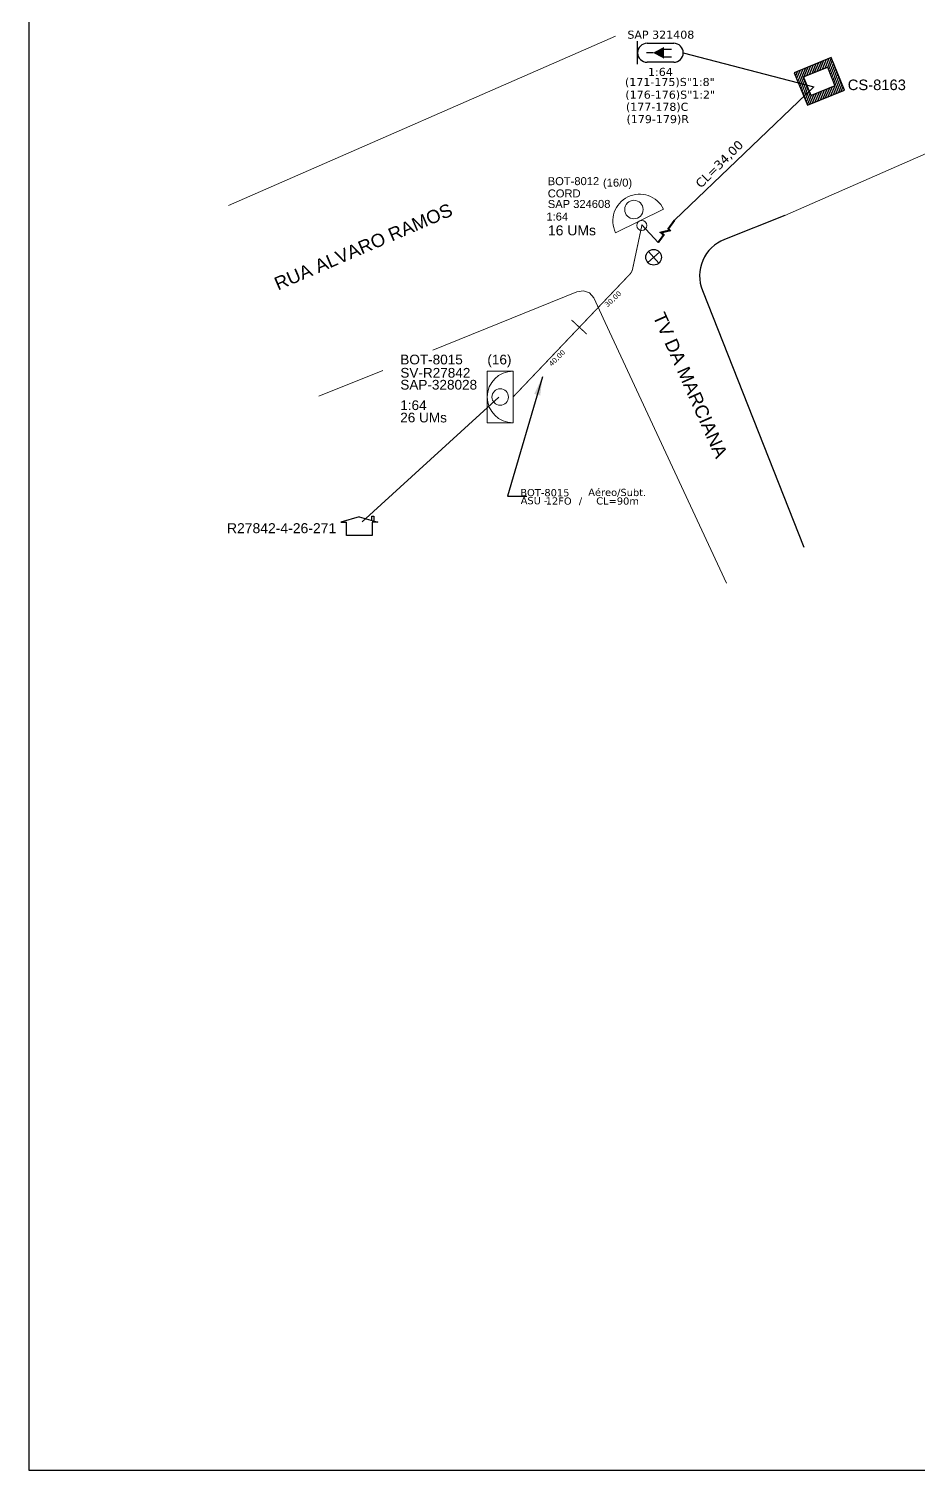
# Model space of a CAD drawing. Header units: metres. Extents: x -1477 to -636, y -54 to 540.
# Drawn here: x -1477 to -1238.5, y -54 to 332.3 of the extents above; entities that cross this region are included whole.
import ezdxf
from ezdxf.enums import TextEntityAlignment as Align

# ---------------------------------------------------------------- set-up
doc = ezdxf.new("R2010")
doc.units = ezdxf.units.M
for name, color, linetype in [('10.1-Caixas Subterrâneas', 5, 'Continuous'), ('20.4-CEOS', 1, 'Continuous'), ('CAP_A_INSTALAR', 1, 'Continuous'), ('CELULAS_GPON', 7, 'Continuous'), ('DROP DE CLIENTE', 140, 'Continuous'), ('label_cabos', 7, 'Continuous'), ('locais', 7, 'Continuous'), ('locais legendas', 7, 'Continuous'), ('Subida Lateral', 5, 'Continuous'), ('surveys', 7, 'Continuous'), ('surveys legendas', 7, 'Continuous')]:
    doc.layers.add(name, color=color, linetype=linetype)
for name, color, linetype, lineweight in [("20.0-LEGENDA DOS CDO'S", 1, 'Continuous', 0), ('20.1-CDO_INTERIOR', 1, 'Continuous', 0), ('20.2-CDO_POSTE', 1, 'Continuous', 5), ('Quadra', 251, 'Continuous', 0), ('Segmento Logradouro Texto', 251, 'Continuous', 0)]:
    doc.layers.add(name, color=color, linetype=linetype, lineweight=lineweight)
doc.styles.add('ARIAL', font='arial.ttf')
doc.styles.add('DIGICADE', font='arial.ttf')
doc.styles.add('siredit', font='verdana.ttf')
doc.styles.get("Standard").update_dxf_attribs({"font": 'arial.ttf'})
doc.linetypes.add('FENCELINE1', pattern='A,0.25,-0.1,[133,ltypeshp.shx,S=0.1,R=0,X=-0.1,Y=0],-0.1,1', length=1.45)
doc.dimstyles.get("Standard").update_dxf_attribs({"dimtxt": 0.18, "dimasz": 0.18, "dimexe": 0.18, "dimexo": 0.0625, "dimgap": 0.09, "dimtad": 0, "dimtih": 1, "dimtoh": 1, "dimdec": 4, "dimzin": 0, "dimdsep": 46, "dimtxsty": 'Standard', "dimcen": 0.09, "dimadec": 0, "dimazin": 0, "dimtfac": 1, "dimtdec": 4, "dimtofl": 0, "dimtmove": 0, "dimatfit": 3, "dimfxl": 0, "dimtolj": 1, "dimtzin": 0, "dimarcsym": 0})

# ---------------------------------------------------------------- blocks, each defined once
blk = doc.blocks.new('SURVEY_SURVEY')
for p, q in [((0.0000003, 0.0000188), (-0.0000137, 0.0000147)), ((-0.0000137, 0.0000147), (-0.0000093, 0.0000147)), ((-0.0000093, 0.0000046), (-0.0000093, 0.0000147)), ((0.0000003, 0.0000188), (0.0000144, 0.0000147)), ((0.0000098, 0.0000194), (0.0000113, 0.0000194)), ((0.0000098, 0.0000161), (0.0000098, 0.0000194)), ((0.0000144, 0.0000147), (0.00001, 0.0000147)), ((0.00001, 0.0000147), (0.00001, 0.0000046)), ((0.0000113, 0.0000194), (0.0000113, 0.0000157)), ((0.00001, 0.0000046), (-0.0000093, 0.0000046))]:
    blk.add_line(p, q)
blk = doc.blocks.new('POLE_POLE')
at = {"color": 1}
for points in [[(0.0000043, 0.000008), (-0.0000047, 0.0000003)], [(-0.0000042, 0.0000086), (0.0000038, -0.0000002)]]:
    blk.add_lwpolyline(points, dxfattribs=at)
blk.add_circle((-0.0000002, 0.0000042), 0.00000594, dxfattribs=at)
blk = doc.blocks.new('*U4')
at = {"color": 0}
blk.add_line((2.14, -0.58), (-2.1, -0.68), dxfattribs=at)
for centre, radius in [((0, 0.38), 0.733), ((0.03, -1.03), 0.393)]:
    blk.add_circle(centre, radius, dxfattribs=at)
blk.add_arc((0.02, -0.63), 2.12, 1.3782, 181.3782, dxfattribs=at)
blk = doc.blocks.new('*U10')
at = {"layer": '20.4-CEOS', "color": 7, "style": 'siredit'}
for tag, p in [('FIBRAS_SPLITTER', (0, 0)), ('FIBRAS_TOP_C', (0, -4.13)), ('RESERVA_FINAIS', (0, -5.46))]:
    blk.add_attdef(tag, p, '', height=1.01, dxfattribs=at)
for tag, p, flags in [('ID_ATIVIDADE', (0, -6.77), 3), ('FATOR', (0, -8.09), 1), ('QTDE', (0, -9.4), 1), ('FID', (0, -10.71), 1)]:
    blk.add_attdef(tag, p, '', height=1.01, dxfattribs=dict(at, flags=flags))
blk = doc.blocks.new('*U12')
at = {"layer": '20.4-CEOS', "color": 7, "style": 'siredit'}
blk.add_attdef('FIBRAS_SPLITTER', (0, 0), '', height=1.01, dxfattribs=at)
for tag, p, flags in [('ID_ATIVIDADE', (0, -1.48), 3), ('FATOR', (0, -2.79), 1), ('QTDE', (0, -4.11), 1), ('FID', (0, -5.42), 1)]:
    blk.add_attdef(tag, p, '', height=1.01, dxfattribs=dict(at, flags=flags))
blk = doc.blocks.new('*X7')
at = {"color": 0, "linetype": 'Continuous'}
for p, q in [((-1.25, 0.34099), (-0.49099, 1.1)), ((-1.25, 0.517767), (-0.667767, 1.1)), ((-1.25, 0.694544), (-0.844544, 1.1)), ((-1.25, 0.87132), (-1.02132, 1.1)), ((-1.25, 1.048097), (-1.198097, 1.1)), ((-0.789214, 0.625), (-0.314214, 1.1)), ((-0.612437, 0.625), (-0.137437, 1.1)), ((-0.43566, 0.625), (0.03934, 1.1)), ((-0.258883, 0.625), (0.216117, 1.1)), ((-0.082107, 0.625), (0.392893, 1.1)), ((0.09467, 0.625), (0.56967, 1.1)), ((0.271447, 0.625), (0.746447, 1.1)), ((0.448223, 0.625), (0.923223, 1.1)), ((0.625, 0.625), (1.1, 1.1)), ((0.801777, 0.625), (1.25, 1.073223)), ((-1.25, 0.164214), (-0.8035, 0.610714)), ((-1.25, -0.012563), (-0.8035, 0.433937)), ((-1.25, -0.18934), (-0.8035, 0.25716)), ((-1.25, -0.366117), (-0.8035, 0.080383)), ((0.8035, 0.449947), (1.25, 0.896447)), ((0.8035, 0.27317), (1.25, 0.71967)), ((0.8035, 0.096393), (1.25, 0.542893)), ((0.8035, -0.080383), (1.25, 0.366117)), ((0.8035, -0.25716), (1.25, 0.18934)), ((0.8035, -0.433937), (1.25, 0.012563)), ((-1.25, -0.542893), (-0.8035, -0.096393)), ((-1.25, -0.71967), (-0.8035, -0.27317)), ((-1.25, -0.896447), (-0.8035, -0.449947)), ((-1.25, -1.073223), (-0.801777, -0.625)), ((-1.1, -1.1), (-0.625, -0.625)), ((-0.923223, -1.1), (-0.448223, -0.625)), ((-0.746447, -1.1), (-0.271447, -0.625)), ((-0.56967, -1.1), (-0.09467, -0.625)), ((-0.392893, -1.1), (0.082107, -0.625)), ((-0.216117, -1.1), (0.258883, -0.625)), ((-0.03934, -1.1), (0.43566, -0.625)), ((0.137437, -1.1), (0.612437, -0.625)), ((0.314214, -1.1), (0.789214, -0.625)), ((0.49099, -1.1), (1.25, -0.34099)), ((0.667767, -1.1), (1.25, -0.517767)), ((0.8035, -0.610714), (1.25, -0.164214)), ((0.844544, -1.1), (1.25, -0.694544)), ((1.02132, -1.1), (1.25, -0.87132)), ((1.198097, -1.1), (1.25, -1.048097))]:
    blk.add_line(p, q, dxfattribs=at)
blk = doc.blocks.new('MANHOLE_MQ')
at = {"color": 0, "linetype": 'Continuous'}
for p, q in [((0.00000623, 0.00000569), (-0.00000627, 0.00000569)), ((-0.00000627, 0.00000569), (-0.00000627, -0.00000531)), ((0.00000623, -0.00000531), (0.00000623, 0.00000569)), ((-0.00000404, 0.00000331), (0.00000399, 0.00000331)), ((-0.00000404, -0.00000294), (-0.00000404, 0.00000331)), ((0.00000399, 0.00000331), (0.00000399, -0.00000294)), ((0.00000399, -0.00000294), (-0.00000404, -0.00000294)), ((0.00000399, -0.00000294), (0.00000399, -0.00000294)), ((-0.00000627, -0.00000531), (0.00000623, -0.00000531))]:
    blk.add_line(p, q, dxfattribs=at)
at = {"color": 0, "linetype": 'Continuous', "xscale": 5e-06, "yscale": 5e-06, "zscale": 1e-05}
blk.add_blockref('*X7', (-0.00000002, 0.00000019), dxfattribs=at)
blk = doc.blocks.new('Inst CDOE-16 CAIXA DIST OPT CDOE 48F_16D C_SPL_2_1_8')
at = {"layer": "20.0-LEGENDA DOS CDO'S", "color": 0}
for tag, p, style, flags in [('ID_ATIVIDADE', (0.12, 6.47), 'ARIAL', 3), ('FATOR', (7.92, 6.47), 'ARIAL', 1), ('QTDE', (0.1, -1.17), 'DIGICADE', 3)]:
    blk.add_attdef(tag, p, '', height=0.8, rotation=0.118, dxfattribs=dict(at, style=style, flags=flags))
at = {"layer": "20.0-LEGENDA DOS CDO'S", "color": 0, "style": 'ARIAL'}
for tag, p, height in [('FID', (0.12, 5.25), 0.8), ('CORDOALHA', (0.12, 4.02), 0.8), ('SAP', (0.12, 2.96), 0.8), ('1:XX', (-0.01, 1.7), 0.8), ('UMS', (0.14, 0.22), 1)]:
    blk.add_attdef(tag, p, '', height=height, rotation=0.118, dxfattribs=at)
blk.add_attdef('FIBRAS_UTILIZADAS', text='', height=0.8, rotation=0.118, dxfattribs=at).set_placement((13.48, 5.26), align=Align.CENTER)
blk = doc.blocks.new('LEGENDA DOS CABOS')
at = {"layer": 'label_cabos', "color": 0, "style": 'siredit'}
for tag, p in [('ID', (4.24, 1.63)), ('XX', (14.31, 1.67)), ('TIPO_CABO', (2.74, 0.52)), ('CABO', (6.16, 0.47)), ('/', (9.19, 0.47)), ('METROS', (14.36, 0.47))]:
    blk.add_attdef(tag, text='', height=1, rotation=359.69, dxfattribs=at).set_placement(p, align=Align.MIDDLE_CENTER)

msp = doc.modelspace()

# ---------------------------------------------------------------- linework, layer by layer
at = {"color": 7}
msp.add_lwpolyline([(-1477.01, -54.05), (-636.01, -54.05), (-636.01, 539.95), (-1477.01, 539.95)], close=True, dxfattribs=at)
at = {"color": 4}
msp.add_lwpolyline([(-1274.27, 282.26), (-1290.48, 275.85, 0.414214), (-1296.4, 262.19), (-1269.18, 193.37)], format="xyb", dxfattribs=at)
at = {"layer": '20.1-CDO_INTERIOR', "color": 1, "lineweight": 18}
msp.add_lwpolyline([(-1354.07, 226.72), (-1354.08, 240.54), (-1347.17, 240.54), (-1347.16, 226.73)], close=True, dxfattribs=at)
msp.add_circle((-1350.62, 233.63), 2.21, dxfattribs=at)
msp.add_arc((-1347.17, 233.63), 6.91, 90.0276, 270.0276, dxfattribs=at)
at = {"layer": '20.4-CEOS', "color": 5}
for p, q in [((-1311.23, 328.46), (-1304.08, 328.46)), ((-1304.08, 323.36), (-1311.23, 323.36))]:
    msp.add_line(p, q, dxfattribs=at)
for points in [[(-1313.78, 322.83), (-1313.78, 328.98)], [(-1309.63, 325.91), (-1311.35, 325.91)], [(-1306.81, 326.92), (-1304.64, 326.92)], [(-1306.81, 324.8), (-1304.64, 324.8)]]:
    msp.add_lwpolyline(points, dxfattribs=at)
msp.add_lwpolyline([(-1309.63, 325.91, 0, 3.15, 0), (-1306.68, 325.91, 3.15, 3.15, 0)], format="xyseb", dxfattribs=at)
for centre, start, end in [((-1311.23, 325.91), 90, 270), ((-1304.08, 325.91), 270, 90)]:
    msp.add_arc(centre, 2.55, start, end, dxfattribs=at)
at = {"layer": 'CAP_A_INSTALAR', "color": 5, "linetype": 'FENCELINE1', "ltscale": 3}
for p, q in [((-1301.53, 325.91), (-1266.49, 316.82)), ((-1266.49, 316.82), (-1303.86, 281.02)), ((-1312.6, 279.78), (-1308.26, 275.03))]:
    msp.add_line(p, q, dxfattribs=at)
at = {"layer": 'CAP_A_INSTALAR', "linetype": 'FENCELINE1', "ltscale": 3}
msp.add_line((-1312.62, 279.68), (-1312.6, 279.78), dxfattribs=at)
at = {"layer": 'CAP_A_INSTALAR', "color": 1, "linetype": 'FENCELINE1', "ltscale": 3, "const_width": 0.267}
msp.add_lwpolyline([(-1312.6, 279.78), (-1315.11, 267.97, -0.13869), (-1315.87, 266.52), (-1347.17, 233.63)], format="xyb", dxfattribs=at)
at = {"layer": 'CAP_A_INSTALAR', "color": 7, "linetype": 'FENCELINE1', "ltscale": 3, "const_width": 0.267}
msp.add_lwpolyline([(-1331.5, 254.29), (-1327.41, 250.49)], dxfattribs=at)
at = {"layer": 'DROP DE CLIENTE', "color": 4}
msp.add_lwpolyline([(-1351, 233.63), (-1387.66, 200.14)], dxfattribs=at)
at = {"layer": 'Quadra', "color": 4}
for points in [[(-1423.49, 284.96), (-1319.67, 330.37)], [(-1171.39, 327.42), (-1274.27, 282.26)], [(-1322.48, 253.64), (-1325.54, 260.22), (-1326.63, 261.52), (-1328.29, 262.11), (-1330.05, 261.86), (-1368.66, 246.22)], [(-1289.92, 183.71), (-1322.48, 253.64)], [(-1382.09, 240.77), (-1399.24, 233.82)]]:
    msp.add_lwpolyline(points, dxfattribs=at)
at = {"layer": 'Subida Lateral', "color": 5, "const_width": 0.535}
msp.add_lwpolyline([(-1308.27, 275.03), (-1306.77, 277.08), (-1307.51, 277.72), (-1305.15, 278.29), (-1305.53, 278.73), (-1303.86, 281.02)], dxfattribs=at)

# ---------------------------------------------------------------- block references
at = {"layer": '10.1-Caixas Subterrâneas', "color": 30, "xscale": 855310.1885117098, "yscale": 855310.1885117098, "zscale": 855310.1885117098, "rotation": 202.1726842050764}
msp.add_blockref('MANHOLE_MQ', (-1265.14, 318.38), dxfattribs=at)
at = {"layer": "20.0-LEGENDA DOS CDO'S", "color": 5, "lineweight": 0}
ref = msp.add_blockref('Inst CDOE-16 CAIXA DIST OPT CDOE 48F_16D C_SPL_2_1_8', (-1338.19, 276.37), dxfattribs=dict(at, xscale=2.67462, yscale=2.67462, zscale=2.67462))
ref.add_attrib('FID', 'BOT-8012', (-1337.87, 290.41), dxfattribs={"color": 0, "height": 2.14, "rotation": 0.118, "style": 'ARIAL'})
ref.add_attrib('CORDOALHA', 'CORD', (-1337.86, 287.13), dxfattribs={"color": 0, "height": 2.14, "rotation": 0.118, "style": 'ARIAL'})
ref.add_attrib('SAP', 'SAP 324608', (-1337.85, 284.29), dxfattribs={"color": 0, "height": 2.14, "rotation": 0.118, "style": 'ARIAL'})
ref.add_attrib('1:XX', '1:64', (-1338.22, 280.92), dxfattribs={"color": 0, "height": 2.14, "rotation": 0.118, "style": 'ARIAL'})
ref.add_attrib('UMS', '16 UMs', (-1337.81, 276.95), dxfattribs={"color": 0, "height": 2.675, "rotation": 0.118, "style": 'ARIAL'})
ref.add_attrib('FIBRAS_UTILIZADAS', '(16/0)', dxfattribs={"color": 0, "height": 2.14, "rotation": 0.118, "style": 'ARIAL'}).set_placement((-1315.24, 290.04), align=Align.RIGHT)
at = {"layer": '20.2-CDO_POSTE', "color": 5, "xscale": -3.379649832, "yscale": 3.379649832000001, "zscale": 3.379649832000001, "rotation": 27.51572573798177}
msp.add_blockref('*U4', (-1314.17, 282.75), dxfattribs=at)
at = {"layer": '20.4-CEOS', "color": 5, "lineweight": 0}
ref = msp.add_blockref('*U10', (-1317.16, 317), dxfattribs=dict(at, xscale=2.139696, yscale=2.139696, zscale=2.139696))
ref.add_attrib('FIBRAS_SPLITTER', '(171-175)S"1:8"', (-1317.16, 317), dxfattribs={"color": 5, "height": 2.1604, "style": 'siredit'})
ref.add_attrib('FIBRAS_TOP_C', '(177-178)C', (-1316.91, 310.35), dxfattribs={"color": 5, "height": 2.16, "style": 'siredit'})
ref.add_attrib('RESERVA_FINAIS', '(179-179)R', (-1316.75, 307.05), dxfattribs={"color": 5, "height": 2.16, "style": 'siredit'})
ref = msp.add_blockref('*U12', (-1317.06, 313.6), dxfattribs=dict(at, xscale=2.139696, yscale=2.139696, zscale=2.139696))
ref.add_attrib('FIBRAS_SPLITTER', '(176-176)S"1:2"', (-1317.06, 313.6), dxfattribs={"color": 5, "height": 2.1604, "style": 'siredit'})
at = {"layer": 'label_cabos', "color": 0, "lineweight": 0, "xscale": 1.9257264, "yscale": 1.9257264, "zscale": 1.9257264}
msp.add_blockref('LEGENDA DOS CABOS', (-1346.8, 204.85), dxfattribs=at).add_auto_attribs({'ID': 'BOT-8015', 'CABO': '12FO', 'METROS': 'CL=90m', 'XX': 'Aéreo/Subt.', '/': '/', 'TIPO_CABO': 'ASU -'})
at = {"layer": 'locais', "color": 10, "xscale": 353807.9999999999, "yscale": 353807.9999999999, "zscale": 353807.9999999999}
msp.add_blockref('POLE_POLE', (-1309.4, 269.61), dxfattribs=at)
at = {"layer": 'surveys', "color": 255, "xscale": 353807.9999999999, "yscale": 353807.9999999999, "zscale": 353807.9999999999}
msp.add_blockref('SURVEY_SURVEY', (-1388.52, 194.85), dxfattribs=at)

# ---------------------------------------------------------------- texts
at = {"layer": "20.0-LEGENDA DOS CDO'S", "color": 1, "style": 'ARIAL'}
for s, p in [('BOT-8015', (-1377.4, 242.38)), ('SV-R27842', (-1377.39, 238.83)), ('SAP-328028', (-1377.4, 235.63)), ('1:64', (-1377.42, 230.13)), ('26 UMs', (-1377.42, 226.83))]:
    msp.add_text(s, height=2.6, rotation=359.9724, dxfattribs=at).set_placement(p)
msp.add_text('   (16)', height=2.6, rotation=359.9724, dxfattribs=at).set_placement((-1352.34, 242.37), align=Align.CENTER)
at = {"layer": '20.4-CEOS', "color": 5, "style": 'siredit'}
for s, p in [('SAP 321408', (-1307.54, 331.84)), ('1:64', (-1307.66, 321.87))]:
    msp.add_text(s, height=2.16, dxfattribs=at).set_placement(p, align=Align.TOP_CENTER)
at = {"layer": 'CELULAS_GPON', "style": 'siredit'}
for s, height, rotation, p in [('CL=34,00', 2.407, 44.8398, (-1296.81, 289.47)), (' 30,00', 1.35, 42.7077, (-1322.32, 257.22)), (' 40,00', 1.35, 44.8398, (-1337.22, 241.34))]:
    msp.add_text(s, height=height, rotation=rotation, dxfattribs=at).set_placement(p)
at = {"layer": 'locais legendas', "color": 30}
msp.add_text('CS-8163', height=2.83, dxfattribs=at).set_placement((-1257.43, 315.9))
at = {"layer": 'Segmento Logradouro Texto', "color": 5, "linetype": 'Continuous', "char_height": 3.5381, "attachment_point": 1, "style": 'DIGICADE'}
for s, insert, width, rotation in [('RUA ALVARO RAMOS', (-1411.61, 265.41), 52.3448, 23.2696), ('TV DA MARCIANA', (-1306.52, 256.73), 43.2896, 293.8881)]:
    msp.add_mtext(s, dxfattribs=dict(at, insert=insert, width=width, rotation=rotation))
at = {"layer": 'surveys legendas'}
msp.add_text('R27842-4-26-271', height=2.6746, dxfattribs=at).set_placement((-1423.88, 197.13))

# ---------------------------------------------------------------- leaders
msp.add_leader([(-1339.27, 239.04), (-1348.69, 207.02), (-1343.48, 207.02)], dimstyle='Standard', override={"dimasz": 5})

doc.saveas('drawing.dxf')
